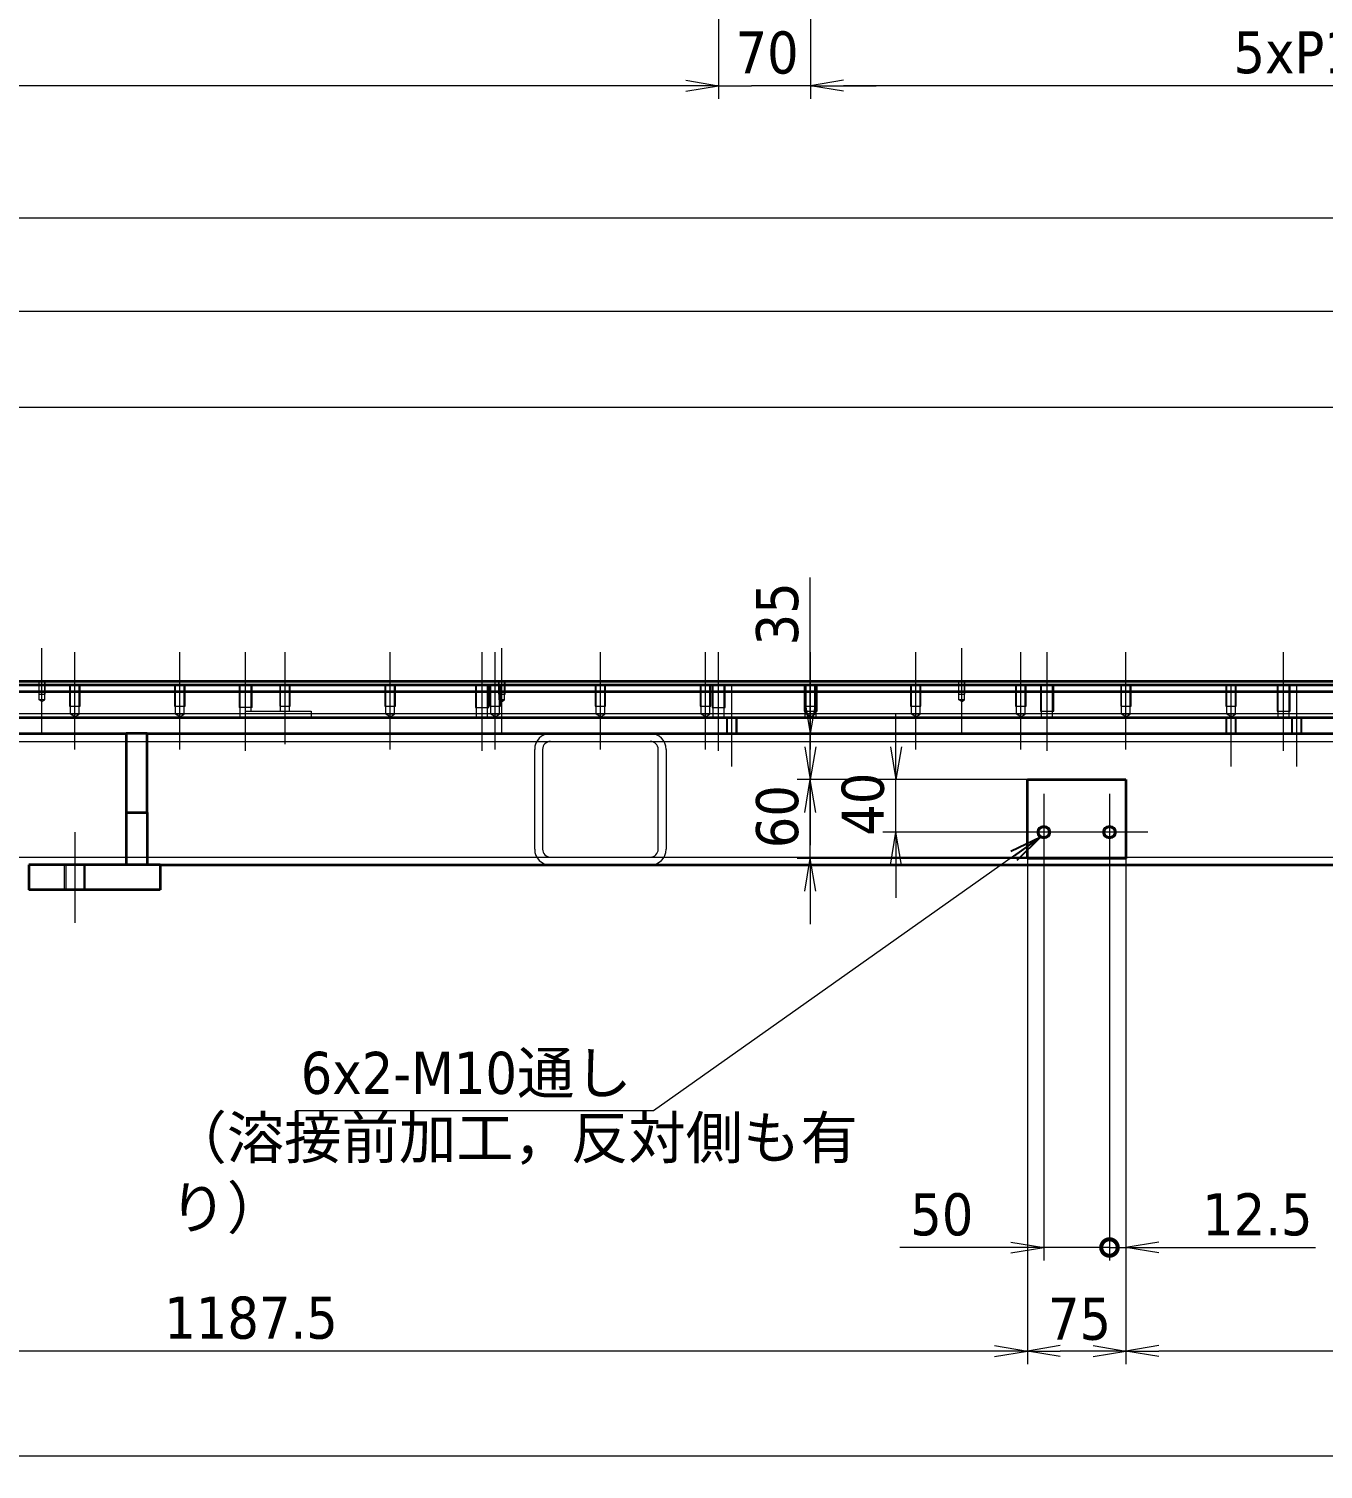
# Model space of a CAD drawing. Header units: millimetres. Extents: x -405 to 8410, y -405 to 5940.
# Drawn here: x 3911 to 4896, y 2579 to 3676 of the extents above; entities that cross this region are included whole.
import ezdxf

# ---------------------------------------------------------------- set-up
doc = ezdxf.new("R2010")
doc.units = ezdxf.units.MM
doc.header["$LTSCALE"] = 10
for name, color, linetype, lineweight in [('Center Mark (ISO)', 7, 'Continuous', 5), ('Centerline (ISO)', 7, 'Continuous', 5), ('Dimension (ISO)', 7, 'Continuous', 25), ('Hidden (ISO)', 7, 'Continuous', 5), ('Symbol (ISO)', 7, 'Continuous', 25), ('Visible (ISO)', 7, 'Continuous', 35), ('Visible Narrow (ISO)', 7, 'Continuous', 5)]:
    doc.layers.add(name, color=color, linetype=linetype, lineweight=lineweight)
doc.styles.add('Note Text (JIS)', font='tahoma.ttf')
doc.dimstyles.new('Default (JIS)', dxfattribs={"dimscale": 10, "dimtxt": 3.2, "dimasz": 2.5, "dimexe": 1, "dimexo": 0, "dimgap": 0.8, "dimtad": 1, "dimrnd": 1e-08, "dimdsep": 46, "dimtxsty": 'Note Text (JIS)', "dimblk": 'OPEN', "dimcen": 0.09, "dimdle": 10, "dimclrd": 7, "dimclre": 7, "dimclrt": 256, "dimadec": 0, "dimazin": 2, "dimtfac": 0.78125, "dimtmove": 0, "dimatfit": 3, "dimldrblk": 'OPEN', "dimfxl": 1, "dimtolj": 1, "dimtzin": 0, "dimlwd": 0, "dimlwe": 0, "dimarcsym": 0})
doc.dimstyles.new('Default (JIS)$7', dxfattribs={"dimscale": 10, "dimtxt": 3.2, "dimasz": 2.5, "dimexe": 1, "dimexo": 0, "dimgap": 0.8, "dimtad": 1, "dimrnd": 1e-08, "dimdsep": 46, "dimtxsty": 'Note Text (JIS)', "dimblk": 'OPEN', "dimcen": 0.09, "dimdle": 10, "dimclrd": 256, "dimclre": 7, "dimclrt": 256, "dimadec": 0, "dimazin": 2, "dimtfac": 0.78125, "dimtmove": 0, "dimatfit": 3, "dimldrblk": 'OPEN', "dimfxl": 1, "dimtolj": 1, "dimtzin": 0, "dimlwd": 0, "dimlwe": 0, "dimarcsym": 0})

# ---------------------------------------------------------------- blocks, each defined once
blk = doc.blocks.new('_Open')
at = {"color": 0, "linetype": 'ByBlock', "lineweight": -2}
for p, q in [((-1, 0.167), (0, 0)), ((-1, -0.167), (0, 0)), ((0, 0), (-1, 0))]:
    blk.add_line(p, q, dxfattribs=at)
blk = doc.blocks.new('*D57')
at = {"layer": 'Defpoints', "color": 0, "linetype": 'Continuous', "transparency": 16777216}
for p in [(4505.7, 4246), (5405.7, 4246), (4505.7, 3632.2)]:
    blk.add_point(p, dxfattribs=at)
at = {"layer": 'Dimension (ISO)', "color": 7, "linetype": 'Continuous', "lineweight": 0, "transparency": 16777216}
for p, q in [((4505.7, 4246), (4505.7, 3622.2)), ((5405.7, 4246), (5405.7, 3622.2)), ((5380.7, 3632.2), (4530.7, 3632.2))]:
    blk.add_line(p, q, dxfattribs=at)
at = {"layer": 'Dimension (ISO)', "color": 7, "linetype": 'Continuous', "lineweight": 0, "transparency": 16777216, "xscale": 25, "yscale": 25, "zscale": 25, "rotation": 180}
blk.add_blockref('_Open', (4505.7, 3632.2), dxfattribs=at)
at = {"layer": 'Dimension (ISO)', "color": 7, "linetype": 'Continuous', "lineweight": 0, "transparency": 16777216, "xscale": 25, "yscale": 25, "zscale": 25}
blk.add_blockref('_Open', (5405.7, 3632.2), dxfattribs=at)
at = {"layer": 'Dimension (ISO)', "linetype": 'Continuous', "lineweight": 5, "transparency": 16777216, "insert": (4827.6, 3673.7), "char_height": 32, "attachment_point": 1, "style": 'Note Text (JIS)'}
blk.add_mtext('\\A1;\\fTahoma|b0|i0;5xP180＝900', dxfattribs=at)
blk = doc.blocks.new('*D58')
at = {"layer": 'Defpoints', "color": 0, "linetype": 'Continuous', "transparency": 16777216}
for p in [(4435.7, 4246), (4505.7, 4246), (4435.7, 3632.2)]:
    blk.add_point(p, dxfattribs=at)
at = {"layer": 'Dimension (ISO)', "color": 7, "linetype": 'Continuous', "lineweight": 0, "transparency": 16777216}
for p, q in [((4435.7, 4246), (4435.7, 3622.2)), ((4505.7, 4246), (4505.7, 3622.2)), ((4410.7, 3632.2), (4385.7, 3632.2)), ((4435.7, 3632.2), (4460.7, 3632.2)), ((4480.7, 3632.2), (4460.7, 3632.2)), ((4505.7, 3632.2), (4480.7, 3632.2)), ((4530.7, 3632.2), (4555.7, 3632.2))]:
    blk.add_line(p, q, dxfattribs=at)
at = {"layer": 'Dimension (ISO)', "color": 7, "linetype": 'Continuous', "lineweight": 0, "transparency": 16777216, "xscale": 25, "yscale": 25, "zscale": 25}
blk.add_blockref('_Open', (4435.7, 3632.2), dxfattribs=at)
at = {"layer": 'Dimension (ISO)', "color": 7, "linetype": 'Continuous', "lineweight": 0, "transparency": 16777216, "xscale": 25, "yscale": 25, "zscale": 25, "rotation": 180}
blk.add_blockref('_Open', (4505.7, 3632.2), dxfattribs=at)
at = {"layer": 'Dimension (ISO)', "linetype": 'Continuous', "lineweight": 5, "transparency": 16777216, "insert": (4448.6, 3673.5), "char_height": 32, "attachment_point": 1, "style": 'Note Text (JIS)'}
blk.add_mtext('\\A1;70', dxfattribs=at)
blk = doc.blocks.new('*D59')
at = {"layer": 'Defpoints', "color": 0, "linetype": 'Continuous', "transparency": 16777216}
for p in [(2455.7, 4246), (4435.7, 4246), (2455.7, 3632.2)]:
    blk.add_point(p, dxfattribs=at)
at = {"layer": 'Dimension (ISO)', "color": 7, "linetype": 'Continuous', "lineweight": 0, "transparency": 16777216}
for p, q in [((2455.7, 4246), (2455.7, 3622.2)), ((4435.7, 4246), (4435.7, 3622.2)), ((4410.7, 3632.2), (2480.7, 3632.2))]:
    blk.add_line(p, q, dxfattribs=at)
at = {"layer": 'Dimension (ISO)', "color": 7, "linetype": 'Continuous', "lineweight": 0, "transparency": 16777216, "xscale": 25, "yscale": 25, "zscale": 25, "rotation": 180}
blk.add_blockref('_Open', (2455.7, 3632.2), dxfattribs=at)
at = {"layer": 'Dimension (ISO)', "color": 7, "linetype": 'Continuous', "lineweight": 0, "transparency": 16777216, "xscale": 25, "yscale": 25, "zscale": 25}
blk.add_blockref('_Open', (4435.7, 3632.2), dxfattribs=at)
at = {"layer": 'Dimension (ISO)', "linetype": 'Continuous', "lineweight": 5, "transparency": 16777216, "insert": (3294.6, 3673.7), "char_height": 32, "attachment_point": 1, "style": 'Note Text (JIS)'}
blk.add_mtext('\\A1;\\fTahoma|b0|i0;11xP180＝1980', dxfattribs=at)
blk = doc.blocks.new('*D62')
at = {"layer": 'Defpoints', "color": 0, "linetype": 'Continuous', "transparency": 16777216}
for p in [(1500.7, 4109.1), (5390.7, 4109.1), (5390.7, 3531.6)]:
    blk.add_point(p, dxfattribs=at)
at = {"layer": 'Dimension (ISO)', "color": 7, "linetype": 'Continuous', "lineweight": 0, "transparency": 16777216}
for p, q in [((1500.7, 4109.1), (1500.7, 3521.6)), ((5390.7, 4109.1), (5390.7, 3521.6)), ((1525.7, 3531.6), (5365.7, 3531.6))]:
    blk.add_line(p, q, dxfattribs=at)
at = {"layer": 'Dimension (ISO)', "color": 7, "linetype": 'Continuous', "lineweight": 0, "transparency": 16777216, "xscale": 25, "yscale": 25, "zscale": 25, "rotation": 180}
blk.add_blockref('_Open', (1500.7, 3531.6), dxfattribs=at)
at = {"layer": 'Dimension (ISO)', "color": 7, "linetype": 'Continuous', "lineweight": 0, "transparency": 16777216, "xscale": 25, "yscale": 25, "zscale": 25}
blk.add_blockref('_Open', (5390.7, 3531.6), dxfattribs=at)
at = {"layer": 'Dimension (ISO)', "linetype": 'Continuous', "lineweight": 5, "transparency": 16777216, "insert": (3399.6, 3573.1), "char_height": 32, "attachment_point": 1, "style": 'Note Text (JIS)'}
blk.add_mtext('\\A1;3890', dxfattribs=at)
blk = doc.blocks.new('*D69')
at = {"layer": 'Defpoints', "color": 0, "linetype": 'Continuous', "transparency": 16777216}
for p in [(1450.7, 4088.1), (5440.7, 4088.1), (5440.7, 3460.6)]:
    blk.add_point(p, dxfattribs=at)
at = {"layer": 'Dimension (ISO)', "color": 7, "linetype": 'Continuous', "lineweight": 0, "transparency": 16777216}
for p, q in [((1450.7, 4088.1), (1450.7, 3450.6)), ((5440.7, 4088.1), (5440.7, 3450.6)), ((1475.7, 3460.6), (5415.7, 3460.6))]:
    blk.add_line(p, q, dxfattribs=at)
at = {"layer": 'Dimension (ISO)', "color": 7, "linetype": 'Continuous', "lineweight": 0, "transparency": 16777216, "xscale": 25, "yscale": 25, "zscale": 25, "rotation": 180}
blk.add_blockref('_Open', (1450.7, 3460.6), dxfattribs=at)
at = {"layer": 'Dimension (ISO)', "color": 7, "linetype": 'Continuous', "lineweight": 0, "transparency": 16777216, "xscale": 25, "yscale": 25, "zscale": 25}
blk.add_blockref('_Open', (5440.7, 3460.6), dxfattribs=at)
at = {"layer": 'Dimension (ISO)', "linetype": 'Continuous', "lineweight": 5, "transparency": 16777216, "insert": (3325, 3510.8), "char_height": 32, "attachment_point": 1, "style": 'Note Text (JIS)'}
blk.add_mtext('\\A1;\\fTahoma|b0|i0;3990（t12板）', dxfattribs=at)
blk = doc.blocks.new('*D72')
at = {"layer": 'Defpoints', "color": 0, "linetype": 'Continuous', "transparency": 16777216}
for p in [(1447.5, 4088.1), (5443.9, 4088.1), (5443.9, 3387.4)]:
    blk.add_point(p, dxfattribs=at)
at = {"layer": 'Dimension (ISO)', "color": 7, "linetype": 'Continuous', "lineweight": 0, "transparency": 16777216}
for p, q in [((1447.5, 4088.1), (1447.5, 3377.4)), ((5443.9, 4088.1), (5443.9, 3377.4)), ((1472.5, 3387.4), (5418.9, 3387.4))]:
    blk.add_line(p, q, dxfattribs=at)
at = {"layer": 'Dimension (ISO)', "color": 7, "linetype": 'Continuous', "lineweight": 0, "transparency": 16777216, "xscale": 25, "yscale": 25, "zscale": 25, "rotation": 180}
blk.add_blockref('_Open', (1447.5, 3387.4), dxfattribs=at)
at = {"layer": 'Dimension (ISO)', "color": 7, "linetype": 'Continuous', "lineweight": 0, "transparency": 16777216, "xscale": 25, "yscale": 25, "zscale": 25}
blk.add_blockref('_Open', (5443.9, 3387.4), dxfattribs=at)
at = {"layer": 'Dimension (ISO)', "linetype": 'Continuous', "lineweight": 5, "transparency": 16777216, "insert": (3364.2, 3435.4), "char_height": 32, "attachment_point": 1, "style": 'Note Text (JIS)'}
blk.add_mtext('\\A1;\\fTahoma|b0|i0;（3996.4）', dxfattribs=at)
blk = doc.blocks.new('*D89')
at = {"layer": 'Defpoints', "color": 0, "linetype": 'Continuous', "transparency": 16777216}
for p in [(4505.5, 3103.9), (4670.7, 3103.9), (4670.7, 3043.9)]:
    blk.add_point(p, dxfattribs=at)
at = {"layer": 'Dimension (ISO)', "color": 7, "linetype": 'Continuous', "lineweight": 0, "transparency": 16777216}
for p, q in [((4505.5, 3128.9), (4505.5, 3153.9)), ((4670.7, 3103.9), (4495.5, 3103.9)), ((4505.5, 3043.9), (4505.5, 3103.9)), ((4670.7, 3043.9), (4495.5, 3043.9)), ((4505.5, 3018.9), (4505.5, 2993.9))]:
    blk.add_line(p, q, dxfattribs=at)
at = {"layer": 'Dimension (ISO)', "color": 7, "linetype": 'Continuous', "lineweight": 0, "transparency": 16777216, "xscale": 25, "yscale": 25, "zscale": 25}
for p, rotation in [((4505.5, 3103.9), 270), ((4505.5, 3043.9), 90)]:
    blk.add_blockref('_Open', p, dxfattribs=dict(at, rotation=rotation))
at = {"layer": 'Dimension (ISO)', "linetype": 'Continuous', "lineweight": 5, "transparency": 16777216, "insert": (4464.2, 3051.7), "char_height": 32, "attachment_point": 1, "rotation": 90, "style": 'Note Text (JIS)'}
blk.add_mtext('\\A1;60', dxfattribs=at)
blk = doc.blocks.new('*D90')
at = {"layer": 'Defpoints', "color": 0, "linetype": 'Continuous', "transparency": 16777216}
for p in [(4505.5, 3138.9), (4546.2, 3138.9), (4670.7, 3103.9)]:
    blk.add_point(p, dxfattribs=at)
at = {"layer": 'Dimension (ISO)', "color": 7, "linetype": 'Continuous', "lineweight": 0, "transparency": 16777216}
for p, q in [((4505.5, 3163.9), (4505.5, 3257.8)), ((4505.5, 3103.9), (4505.5, 3138.9)), ((4670.7, 3103.9), (4495.5, 3103.9)), ((4505.5, 3078.9), (4505.5, 3053.9))]:
    blk.add_line(p, q, dxfattribs=at)
at = {"layer": 'Dimension (ISO)', "color": 7, "linetype": 'Continuous', "lineweight": 0, "transparency": 16777216, "xscale": 25, "yscale": 25, "zscale": 25}
for p, rotation in [((4505.5, 3138.9), 270), ((4505.5, 3103.9), 90)]:
    blk.add_blockref('_Open', p, dxfattribs=dict(at, rotation=rotation))
at = {"layer": 'Dimension (ISO)', "linetype": 'Continuous', "lineweight": 5, "transparency": 16777216, "insert": (4464.2, 3206.1), "char_height": 32, "attachment_point": 1, "rotation": 90, "style": 'Note Text (JIS)'}
blk.add_mtext('\\A1;35', dxfattribs=at)
blk = doc.blocks.new('*D91')
at = {"layer": 'Defpoints', "color": 0, "linetype": 'Continuous', "transparency": 16777216}
for p in [(4570.7, 3103.9), (4670.7, 3103.9), (4654, 3063.9)]:
    blk.add_point(p, dxfattribs=at)
at = {"layer": 'Dimension (ISO)', "color": 7, "linetype": 'Continuous', "lineweight": 0, "transparency": 16777216}
for p, q in [((4570.7, 3128.9), (4570.7, 3153.9)), ((4670.7, 3103.9), (4560.7, 3103.9)), ((4570.7, 3063.9), (4570.7, 3103.9)), ((4654, 3063.9), (4560.7, 3063.9)), ((4570.7, 3038.9), (4570.7, 3013.9))]:
    blk.add_line(p, q, dxfattribs=at)
at = {"layer": 'Dimension (ISO)', "color": 7, "linetype": 'Continuous', "lineweight": 0, "transparency": 16777216, "xscale": 25, "yscale": 25, "zscale": 25}
for p, rotation in [((4570.7, 3103.9), 270), ((4570.7, 3063.9), 90)]:
    blk.add_blockref('_Open', p, dxfattribs=dict(at, rotation=rotation))
at = {"layer": 'Dimension (ISO)', "linetype": 'Continuous', "lineweight": 5, "transparency": 16777216, "insert": (4529.4, 3061.2), "char_height": 32, "attachment_point": 1, "rotation": 90, "style": 'Note Text (JIS)'}
blk.add_mtext('\\A1;40', dxfattribs=at)
blk = doc.blocks.new('_DotSmall')
at = {"color": 0, "linetype": 'ByBlock', "const_width": 0.5}
blk.add_lwpolyline([(-0.0625, 0, 1), (0.0625, 0, 1)], format="xyb", close=True, dxfattribs=at)
blk = doc.blocks.new('*D93')
at = {"layer": 'Defpoints', "color": 0, "linetype": 'Continuous', "transparency": 16777216}
for p in [(4683.2, 3034.7), (4733.2, 3034.7), (4733.2, 2747.7)]:
    blk.add_point(p, dxfattribs=at)
at = {"layer": 'Dimension (ISO)', "color": 7, "linetype": 'Continuous', "lineweight": 0, "transparency": 16777216}
for p, q in [((4683.2, 3034.7), (4683.2, 2737.7)), ((4733.2, 3034.7), (4733.2, 2737.7)), ((4658.2, 2747.7), (4573.6, 2747.7)), ((4733.2, 2747.7), (4683.2, 2747.7)), ((4733.2, 2747.7), (4783.2, 2747.7))]:
    blk.add_line(p, q, dxfattribs=at)
at = {"layer": 'Dimension (ISO)', "color": 7, "linetype": 'Continuous', "lineweight": 0, "transparency": 16777216, "xscale": 25, "yscale": 25, "zscale": 25, "rotation": 180}
blk.add_blockref('_DotSmall', (4733.2, 2747.7), dxfattribs=at)
at = {"layer": 'Dimension (ISO)', "color": 7, "linetype": 'Continuous', "lineweight": 0, "transparency": 16777216, "xscale": 25, "yscale": 25, "zscale": 25}
blk.add_blockref('_Open', (4683.2, 2747.7), dxfattribs=at)
at = {"layer": 'Dimension (ISO)', "linetype": 'Continuous', "lineweight": 5, "transparency": 16777216, "insert": (4581.6, 2789), "char_height": 32, "attachment_point": 1, "style": 'Note Text (JIS)'}
blk.add_mtext('\\A1;50', dxfattribs=at)
blk = doc.blocks.new('*D94')
at = {"layer": 'Defpoints', "color": 0, "linetype": 'Continuous', "transparency": 16777216}
for p in [(4745.7, 3043.9), (4733.2, 3034.7), (4745.7, 2747.7)]:
    blk.add_point(p, dxfattribs=at)
at = {"layer": 'Dimension (ISO)', "color": 7, "linetype": 'Continuous', "lineweight": 0, "transparency": 16777216}
for p, q in [((4745.7, 3043.9), (4745.7, 2737.7)), ((4733.2, 3034.7), (4733.2, 2737.7)), ((4733.2, 2747.7), (4708.2, 2747.7)), ((4733.2, 2747.7), (4745.7, 2747.7)), ((4770.7, 2747.7), (4890, 2747.7))]:
    blk.add_line(p, q, dxfattribs=at)
at = {"layer": 'Dimension (ISO)', "color": 7, "linetype": 'Continuous', "lineweight": 0, "transparency": 16777216, "xscale": 25, "yscale": 25, "zscale": 25}
blk.add_blockref('_DotSmall', (4733.2, 2747.7), dxfattribs=at)
at = {"layer": 'Dimension (ISO)', "color": 7, "linetype": 'Continuous', "lineweight": 0, "transparency": 16777216, "xscale": 25, "yscale": 25, "zscale": 25, "rotation": 180}
blk.add_blockref('_Open', (4745.7, 2747.7), dxfattribs=at)
at = {"layer": 'Dimension (ISO)', "linetype": 'Continuous', "lineweight": 5, "transparency": 16777216, "insert": (4803.7, 2789), "char_height": 32, "attachment_point": 1, "style": 'Note Text (JIS)'}
blk.add_mtext('\\A1;12.5', dxfattribs=at)
blk = doc.blocks.new('*D95')
at = {"layer": 'Defpoints', "color": 0, "linetype": 'Continuous', "transparency": 16777216}
for p in [(4670.7, 3043.9), (4745.7, 3043.9), (4670.7, 2668.8)]:
    blk.add_point(p, dxfattribs=at)
at = {"layer": 'Dimension (ISO)', "color": 7, "linetype": 'Continuous', "lineweight": 0, "transparency": 16777216}
for p, q in [((4670.7, 3043.9), (4670.7, 2658.8)), ((4745.7, 3043.9), (4745.7, 2658.8)), ((4720.7, 2668.8), (4695.7, 2668.8))]:
    blk.add_line(p, q, dxfattribs=at)
at = {"layer": 'Dimension (ISO)', "color": 7, "linetype": 'Continuous', "lineweight": 0, "transparency": 16777216, "xscale": 25, "yscale": 25, "zscale": 25, "rotation": 180}
blk.add_blockref('_Open', (4670.7, 2668.8), dxfattribs=at)
at = {"layer": 'Dimension (ISO)', "color": 7, "linetype": 'Continuous', "lineweight": 0, "transparency": 16777216, "xscale": 25, "yscale": 25, "zscale": 25}
blk.add_blockref('_Open', (4745.7, 2668.8), dxfattribs=at)
at = {"layer": 'Dimension (ISO)', "linetype": 'Continuous', "lineweight": 5, "transparency": 16777216, "insert": (4686.4, 2709.5), "char_height": 32, "attachment_point": 1, "style": 'Note Text (JIS)'}
blk.add_mtext('\\A1;75', dxfattribs=at)
blk = doc.blocks.new('*D96')
at = {"layer": 'Defpoints', "color": 0, "linetype": 'Continuous', "transparency": 16777216}
for p in [(5245.7, 3050.9), (4745.7, 3043.9), (4745.7, 2668.8)]:
    blk.add_point(p, dxfattribs=at)
at = {"layer": 'Dimension (ISO)', "color": 7, "linetype": 'Continuous', "lineweight": 0, "transparency": 16777216}
for p, q in [((5245.7, 3050.9), (5245.7, 2658.8)), ((4745.7, 3043.9), (4745.7, 2658.8)), ((5220.7, 2668.8), (4770.7, 2668.8))]:
    blk.add_line(p, q, dxfattribs=at)
at = {"layer": 'Dimension (ISO)', "color": 7, "linetype": 'Continuous', "lineweight": 0, "transparency": 16777216, "xscale": 25, "yscale": 25, "zscale": 25, "rotation": 180}
blk.add_blockref('_Open', (4745.7, 2668.8), dxfattribs=at)
at = {"layer": 'Dimension (ISO)', "color": 7, "linetype": 'Continuous', "lineweight": 0, "transparency": 16777216, "xscale": 25, "yscale": 25, "zscale": 25}
blk.add_blockref('_Open', (5245.7, 2668.8), dxfattribs=at)
at = {"layer": 'Dimension (ISO)', "linetype": 'Continuous', "lineweight": 5, "transparency": 16777216, "insert": (4961.9, 2710.1), "char_height": 32, "attachment_point": 1, "style": 'Note Text (JIS)'}
blk.add_mtext('\\A1;500', dxfattribs=at)
blk = doc.blocks.new('*D101')
at = {"layer": 'Defpoints', "color": 0, "linetype": 'Continuous', "transparency": 16777216}
for p in [(1645.7, 3050.9), (5245.7, 3050.9), (1645.7, 2588.9)]:
    blk.add_point(p, dxfattribs=at)
at = {"layer": 'Dimension (ISO)', "color": 7, "linetype": 'Continuous', "lineweight": 0, "transparency": 16777216}
for p, q in [((1645.7, 3050.9), (1645.7, 2578.9)), ((5245.7, 3050.9), (5245.7, 2578.9)), ((5220.7, 2588.9), (1670.7, 2588.9))]:
    blk.add_line(p, q, dxfattribs=at)
at = {"layer": 'Dimension (ISO)', "color": 7, "linetype": 'Continuous', "lineweight": 0, "transparency": 16777216, "xscale": 25, "yscale": 25, "zscale": 25, "rotation": 180}
blk.add_blockref('_Open', (1645.7, 2588.9), dxfattribs=at)
at = {"layer": 'Dimension (ISO)', "color": 7, "linetype": 'Continuous', "lineweight": 0, "transparency": 16777216, "xscale": 25, "yscale": 25, "zscale": 25}
blk.add_blockref('_Open', (5245.7, 2588.9), dxfattribs=at)
at = {"layer": 'Dimension (ISO)', "linetype": 'Continuous', "lineweight": 5, "transparency": 16777216, "insert": (3293.4, 2640.9), "char_height": 32, "attachment_point": 1, "style": 'Note Text (JIS)'}
blk.add_mtext('\\A1;\\fTahoma|b0|i0;3600（角パイプ）', dxfattribs=at)
blk = doc.blocks.new('*D102')
at = {"layer": 'Defpoints', "color": 0, "linetype": 'Continuous', "transparency": 16777216}
for p in [(3483.2, 3043.9), (4670.7, 3043.9), (3483.2, 2668.8)]:
    blk.add_point(p, dxfattribs=at)
at = {"layer": 'Dimension (ISO)', "color": 7, "linetype": 'Continuous', "lineweight": 0, "transparency": 16777216}
for p, q in [((3483.2, 3043.9), (3483.2, 2658.8)), ((4670.7, 3043.9), (4670.7, 2658.8)), ((4645.7, 2668.8), (3508.2, 2668.8))]:
    blk.add_line(p, q, dxfattribs=at)
at = {"layer": 'Dimension (ISO)', "color": 7, "linetype": 'Continuous', "lineweight": 0, "transparency": 16777216, "xscale": 25, "yscale": 25, "zscale": 25, "rotation": 180}
blk.add_blockref('_Open', (3483.2, 2668.8), dxfattribs=at)
at = {"layer": 'Dimension (ISO)', "color": 7, "linetype": 'Continuous', "lineweight": 0, "transparency": 16777216, "xscale": 25, "yscale": 25, "zscale": 25}
blk.add_blockref('_Open', (4670.7, 2668.8), dxfattribs=at)
at = {"layer": 'Dimension (ISO)', "linetype": 'Continuous', "lineweight": 5, "transparency": 16777216, "insert": (4013.8, 2710.3), "char_height": 32, "attachment_point": 1, "style": 'Note Text (JIS)'}
blk.add_mtext('\\A1;1187.5', dxfattribs=at)

msp = doc.modelspace()

# ---------------------------------------------------------------- linework, layer by layer
at = {"layer": 'Center Mark (ISO)', "linetype": 'Continuous'}
for p, q in [((4683.221, 3093.117), (4683.221, 3034.741)), ((4733.221, 3093.117), (4733.221, 3034.741)), ((4712.409, 3063.929), (4654.033, 3063.929)), ((4762.409, 3063.929), (4704.033, 3063.929))]:
    msp.add_line(p, q, dxfattribs=at)
at = {"layer": 'Centerline (ISO)', "linetype": 'Continuous'}
for p, q in [((3920.721, 3138.488), (3920.721, 3203.929)), ((4270.721, 3138.488), (4270.721, 3203.929)), ((4620.721, 3138.488), (4620.721, 3203.929)), ((3945.721, 3126.733), (3945.721, 3200.929)), ((4025.721, 3126.733), (4025.721, 3200.929)), ((4075.721, 3125.929), (4075.721, 3200.929)), ((4105.721, 3130.929), (4105.721, 3200.929)), ((4185.721, 3126.733), (4185.721, 3200.929)), ((4255.721, 3125.929), (4255.721, 3200.929)), ((4265.721, 3126.733), (4265.721, 3200.929)), ((4345.721, 3126.733), (4345.721, 3200.929)), ((4425.721, 3126.733), (4425.721, 3200.929)), ((4435.721, 3125.929), (4435.721, 3200.929)), ((4505.721, 3126.733), (4505.721, 3200.929)), ((4585.721, 3126.733), (4585.721, 3200.929)), ((4665.721, 3126.733), (4665.721, 3200.929)), ((4685.721, 3125.929), (4685.721, 3200.929)), ((4745.721, 3126.733), (4745.721, 3200.929)), ((4865.721, 3125.929), (4865.721, 3200.929)), ((4445.721, 3113.929), (4445.721, 3175.929)), ((4825.721, 3113.929), (4825.721, 3175.929)), ((4875.721, 3113.929), (4875.721, 3175.929)), ((3945.721, 3063.929), (3945.721, 2994.929))]:
    msp.add_line(p, q, dxfattribs=at)
at = {"layer": 'Hidden (ISO)'}
for p, q in [((3918.221, 3178.929), (3918.221, 3168.929)), ((3918.654, 3164.729), (3918.654, 3178.929)), ((3922.788, 3164.729), (3922.788, 3178.929)), ((3923.221, 3168.929), (3923.221, 3178.929)), ((3941.721, 3175.929), (3941.721, 3159.929)), ((3942.397, 3153.729), (3942.397, 3175.929)), ((3949.044, 3153.729), (3949.044, 3175.929)), ((3949.721, 3159.929), (3949.721, 3175.929)), ((4021.721, 3175.929), (4021.721, 3159.929)), ((4022.397, 3153.729), (4022.397, 3175.929)), ((4029.044, 3153.729), (4029.044, 3175.929)), ((4029.721, 3159.929), (4029.721, 3175.929)), ((4070.721, 3175.929), (4070.721, 3158.929)), ((4071.533, 3150.929), (4071.533, 3175.929)), ((4079.909, 3155.929), (4079.909, 3175.929)), ((4080.721, 3158.929), (4080.721, 3175.929)), ((4101.721, 3175.929), (4101.721, 3159.929)), ((4102.397, 3155.929), (4102.397, 3175.929)), ((4109.044, 3155.929), (4109.044, 3175.929)), ((4109.721, 3159.929), (4109.721, 3175.929)), ((4181.721, 3175.929), (4181.721, 3159.929)), ((4182.397, 3153.729), (4182.397, 3175.929)), ((4189.044, 3153.729), (4189.044, 3175.929)), ((4189.721, 3159.929), (4189.721, 3175.929)), ((4250.721, 3175.929), (4250.721, 3158.929)), ((4251.533, 3150.929), (4251.533, 3175.929)), ((4259.909, 3150.929), (4259.909, 3175.929)), ((4260.721, 3158.929), (4260.721, 3175.929)), ((4261.721, 3175.929), (4261.721, 3159.929)), ((4262.397, 3153.729), (4262.397, 3175.929)), ((4268.221, 3178.929), (4268.221, 3168.929)), ((4268.654, 3164.729), (4268.654, 3178.929)), ((4269.044, 3153.729), (4269.044, 3175.929)), ((4269.721, 3159.929), (4269.721, 3175.929)), ((4272.788, 3164.729), (4272.788, 3178.929)), ((4273.221, 3168.929), (4273.221, 3178.929)), ((4341.721, 3175.929), (4341.721, 3159.929)), ((4342.397, 3153.729), (4342.397, 3175.929)), ((4349.044, 3153.729), (4349.044, 3175.929)), ((4349.721, 3159.929), (4349.721, 3175.929)), ((4421.721, 3175.929), (4421.721, 3159.929)), ((4422.397, 3153.729), (4422.397, 3175.929)), ((4429.044, 3153.729), (4429.044, 3175.929)), ((4429.721, 3159.929), (4429.721, 3175.929)), ((4430.721, 3175.929), (4430.721, 3158.929)), ((4431.533, 3150.929), (4431.533, 3175.929)), ((4439.909, 3150.929), (4439.909, 3175.929)), ((4440.721, 3158.929), (4440.721, 3175.929)), ((4500.721, 3175.929), (4500.721, 3155.929)), ((4501.533, 3150.929), (4501.533, 3175.929)), ((4501.721, 3175.929), (4501.721, 3159.929)), ((4502.397, 3153.729), (4502.397, 3175.929)), ((4509.044, 3153.729), (4509.044, 3175.929)), ((4509.721, 3159.929), (4509.721, 3175.929)), ((4509.909, 3150.929), (4509.909, 3175.929)), ((4510.721, 3155.929), (4510.721, 3175.929)), ((4581.721, 3175.929), (4581.721, 3159.929)), ((4582.397, 3153.729), (4582.397, 3175.929)), ((4589.044, 3153.729), (4589.044, 3175.929)), ((4589.721, 3159.929), (4589.721, 3175.929)), ((4618.221, 3178.929), (4618.221, 3168.929)), ((4618.654, 3164.729), (4618.654, 3178.929)), ((4622.788, 3164.729), (4622.788, 3178.929)), ((4623.221, 3168.929), (4623.221, 3178.929)), ((4661.721, 3175.929), (4661.721, 3159.929)), ((4662.397, 3153.729), (4662.397, 3175.929)), ((4669.044, 3153.729), (4669.044, 3175.929)), ((4669.721, 3159.929), (4669.721, 3175.929)), ((4680.721, 3175.929), (4680.721, 3155.929)), ((4681.533, 3150.929), (4681.533, 3175.929)), ((4689.909, 3150.929), (4689.909, 3175.929)), ((4690.721, 3155.929), (4690.721, 3175.929)), ((4741.721, 3175.929), (4741.721, 3159.929)), ((4742.397, 3153.729), (4742.397, 3175.929)), ((4749.044, 3153.729), (4749.044, 3175.929)), ((4749.721, 3159.929), (4749.721, 3175.929)), ((4821.721, 3175.929), (4821.721, 3159.929)), ((4822.397, 3153.729), (4822.397, 3175.929)), ((4829.044, 3153.729), (4829.044, 3175.929)), ((4829.721, 3159.929), (4829.721, 3175.929)), ((4860.721, 3175.929), (4860.721, 3155.929)), ((4861.533, 3150.929), (4861.533, 3175.929)), ((4869.909, 3150.929), (4869.909, 3175.929)), ((4870.721, 3155.929), (4870.721, 3175.929)), ((3918.221, 3168.929), (3923.221, 3168.929)), ((3922.788, 3164.729), (3918.654, 3164.729)), ((3920.721, 3163.488), (3918.654, 3164.729)), ((3920.721, 3163.488), (3922.788, 3164.729)), ((3941.721, 3159.929), (3949.721, 3159.929)), ((4021.721, 3159.929), (4029.721, 3159.929)), ((4080.721, 3158.929), (4070.721, 3158.929)), ((4101.721, 3159.929), (4109.721, 3159.929)), ((4181.721, 3159.929), (4189.721, 3159.929)), ((4250.721, 3158.929), (4260.721, 3158.929)), ((4261.721, 3159.929), (4269.721, 3159.929)), ((4268.221, 3168.929), (4273.221, 3168.929)), ((4272.788, 3164.729), (4268.654, 3164.729)), ((4270.721, 3163.488), (4268.654, 3164.729)), ((4270.721, 3163.488), (4272.788, 3164.729)), ((4341.721, 3159.929), (4349.721, 3159.929)), ((4421.721, 3159.929), (4429.721, 3159.929)), ((4430.721, 3158.929), (4440.721, 3158.929)), ((4501.721, 3159.929), (4509.721, 3159.929)), ((4581.721, 3159.929), (4589.721, 3159.929)), ((4618.221, 3168.929), (4623.221, 3168.929)), ((4622.788, 3164.729), (4618.654, 3164.729)), ((4620.721, 3163.488), (4618.654, 3164.729)), ((4620.721, 3163.488), (4622.788, 3164.729)), ((4661.721, 3159.929), (4669.721, 3159.929)), ((4741.721, 3159.929), (4749.721, 3159.929)), ((4821.721, 3159.929), (4829.721, 3159.929)), ((1450.721, 3154.129), (5440.721, 3154.129)), ((3949.044, 3153.729), (3942.397, 3153.729)), ((3945.721, 3151.733), (3942.397, 3153.729)), ((3945.721, 3151.733), (3949.044, 3153.729)), ((4029.044, 3153.729), (4022.397, 3153.729)), ((4025.721, 3151.733), (4022.397, 3153.729)), ((4025.721, 3151.733), (4029.044, 3153.729)), ((4075.721, 3150.929), (4075.721, 3155.929)), ((4075.721, 3155.929), (4125.721, 3155.929)), ((4125.721, 3155.929), (4125.721, 3150.929)), ((4189.044, 3153.729), (4182.397, 3153.729)), ((4185.721, 3151.733), (4182.397, 3153.729)), ((4185.721, 3151.733), (4189.044, 3153.729)), ((4269.044, 3153.729), (4262.397, 3153.729)), ((4265.721, 3151.733), (4262.397, 3153.729)), ((4265.721, 3151.733), (4269.044, 3153.729)), ((4349.044, 3153.729), (4342.397, 3153.729)), ((4345.721, 3151.733), (4342.397, 3153.729)), ((4345.721, 3151.733), (4349.044, 3153.729)), ((4429.044, 3153.729), (4422.397, 3153.729)), ((4425.721, 3151.733), (4422.397, 3153.729)), ((4425.721, 3151.733), (4429.044, 3153.729)), ((4441.721, 3150.929), (4441.721, 3138.929)), ((4442.397, 3138.929), (4442.397, 3150.929)), ((4449.044, 3138.929), (4449.044, 3150.929)), ((4449.721, 3138.929), (4449.721, 3150.929)), ((4500.721, 3155.929), (4510.721, 3155.929)), ((4509.044, 3153.729), (4502.397, 3153.729)), ((4505.721, 3151.733), (4502.397, 3153.729)), ((4505.721, 3151.733), (4509.044, 3153.729)), ((4589.044, 3153.729), (4582.397, 3153.729)), ((4585.721, 3151.733), (4582.397, 3153.729)), ((4585.721, 3151.733), (4589.044, 3153.729)), ((4669.044, 3153.729), (4662.397, 3153.729)), ((4665.721, 3151.733), (4662.397, 3153.729)), ((4665.721, 3151.733), (4669.044, 3153.729)), ((4680.721, 3155.929), (4690.721, 3155.929)), ((4749.044, 3153.729), (4742.397, 3153.729)), ((4745.721, 3151.733), (4742.397, 3153.729)), ((4745.721, 3151.733), (4749.044, 3153.729)), ((4821.721, 3150.929), (4821.721, 3138.929)), ((4829.044, 3153.729), (4822.397, 3153.729)), ((4825.721, 3151.733), (4822.397, 3153.729)), ((4822.397, 3138.929), (4822.397, 3150.929)), ((4825.721, 3151.733), (4829.044, 3153.729)), ((4829.044, 3138.929), (4829.044, 3150.929)), ((4829.721, 3138.929), (4829.721, 3150.929)), ((4860.721, 3155.929), (4870.721, 3155.929)), ((4871.721, 3150.929), (4871.721, 3138.929)), ((4872.397, 3138.929), (4872.397, 3150.929)), ((4879.044, 3138.929), (4879.044, 3150.929)), ((4879.721, 3138.929), (4879.721, 3150.929)), ((1657.721, 3132.929), (5233.721, 3132.929)), ((4295.721, 3050.929), (4295.721, 3126.929)), ((4301.721, 3126.929), (4301.721, 3050.929)), ((4389.721, 3050.929), (4389.721, 3126.929)), ((4395.721, 3126.929), (4395.721, 3050.929)), ((1657.721, 3044.929), (5233.721, 3044.929)), ((3937.721, 3038.929), (3937.721, 3019.929)), ((3938.803, 3038.929), (3938.803, 3019.929)), ((3952.638, 3038.929), (3952.638, 3019.929)), ((3953.721, 3019.929), (3953.721, 3038.929))]:
    msp.add_line(p, q, dxfattribs=at)
for centre, radius, start, end in [((4307.721, 3126.929), 12, 90, 180), ((4383.721, 3126.929), 12, 0, 90), ((4307.721, 3126.929), 6, 90, 180), ((4383.721, 3126.929), 6, 0, 90), ((4307.721, 3050.929), 12, 180, 270), ((4307.721, 3050.929), 6, 180, 270), ((4383.721, 3050.929), 6, 270, 0), ((4383.721, 3050.929), 12, 270, 0)]:
    msp.add_arc(centre, radius, start, end, dxfattribs=at)
at = {"layer": 'Visible (ISO)'}
for p, q in [((1465.721, 3178.929), (5425.721, 3178.929)), ((5425.721, 3175.929), (1465.721, 3175.929)), ((1507.045, 3170.929), (5384.396, 3170.929)), ((5440.721, 3150.929), (1450.721, 3150.929)), ((2906.721, 3138.929), (3984.721, 3138.929)), ((4000.721, 3138.929), (3984.721, 3138.929)), ((3984.721, 3138.929), (3984.721, 3078.929)), ((4000.721, 3138.929), (5052.721, 3138.929)), ((4000.721, 3078.929), (4000.721, 3138.929)), ((4670.721, 3103.929), (4745.721, 3103.929)), ((4670.721, 3043.929), (4670.721, 3103.929)), ((4745.721, 3103.929), (4745.721, 3043.929)), ((3984.721, 3078.929), (4000.721, 3078.929)), ((3984.721, 3078.929), (3984.721, 3038.929)), ((4000.721, 3078.929), (4000.721, 3038.929)), ((4010.721, 3038.929), (3910.721, 3038.929)), ((3910.721, 3038.929), (3910.721, 3019.929)), ((4010.721, 3038.929), (4010.721, 3019.929)), ((4010.721, 3038.929), (4960.721, 3038.929)), ((4745.721, 3043.929), (4670.721, 3043.929)), ((4010.721, 3019.929), (3910.721, 3019.929))]:
    msp.add_line(p, q, dxfattribs=at)
for centre in [(4683.221, 3063.929), (4733.221, 3063.929)]:
    msp.add_circle(centre, 4.188, dxfattribs=at)
at = {"layer": 'Visible Narrow (ISO)'}
for centre in [(4683.221, 3063.929), (4733.221, 3063.929)]:
    msp.add_circle(centre, 5, dxfattribs=at)

# ---------------------------------------------------------------- texts
at = {"layer": 'Symbol (ISO)', "char_height": 32, "attachment_point": 1, "style": 'Note Text (JIS)'}
for s, insert, width in [('\\fTahoma|b0|i0;6x2-M10通し', (4117.697, 2896.668), 243.52674), ('\\fTahoma|b0|i0;（溶接前加工，反対側も有り）', (4017.806, 2847.324), 530.51538)]:
    msp.add_mtext(s, dxfattribs=dict(at, insert=insert, width=width))

# ---------------------------------------------------------------- dimensions: what is measured, and where the dimension line sits
at = {"layer": 'Dimension (ISO)', "color": 7, "linetype": 'Continuous', "lineweight": 5}
for base, p1, p2, text, picture, middle in [((2455.721, 3632.235), (4435.721, 4245.96), (2455.721, 4245.96), '\\fTahoma|b0|i0;11xP180＝<>', '*D59', (3445.721, 3632.235)), ((4505.721, 3632.235), (5405.721, 4245.96), (4505.721, 4245.96), '\\fTahoma|b0|i0;5xP180＝<>', '*D57', (4955.721, 3632.235))]:
    dim = msp.add_linear_dim(base=base, p1=p1, p2=p2, angle=180, text=text, dimstyle='Default (JIS)', override={"dimgap": 0.8, "dimdec": 2, "dimtol": 0, "dimlim": 0, "dimtp": 0, "dimtm": 0, "dimtdec": 2, "dimtofl": 0, "dimatfit": 1}, dxfattribs=at)
    dim.commit()
    dim.dimension.update_dxf_attribs({"geometry": picture, "text_midpoint": middle, "dimtype": 160})
for base, p1, p2, angle, override, picture, middle in [((4435.721, 3632.235), (4505.721, 4245.96), (4435.721, 4245.96), 180, {"dimgap": 0.8, "dimdec": 2, "dimtol": 0, "dimlim": 0, "dimtp": 0, "dimtm": 0, "dimtdec": 2, "dimtofl": 0}, '*D58', (4470.721, 3632.235)), ((5390.721, 3531.592), (1500.721, 4109.148), (5390.721, 4109.148), 180, {"dimgap": 0.8, "dimdec": 2, "dimtol": 0, "dimlim": 0, "dimtp": 0, "dimtm": 0, "dimtdec": 2, "dimtofl": 0, "dimatfit": 1}, '*D62', (3445.721, 3531.592)), ((4505.546, 3138.929), (4670.721, 3103.929), (4546.165, 3138.929), 270, {"dimgap": 0.8, "dimdec": 2, "dimse2": 1, "dimtol": 0, "dimlim": 0, "dimtp": 0, "dimtm": 0, "dimtdec": 2, "dimtofl": 1, "dimatfit": 1}, '*D90', (4505.546, 3227.977)), ((4505.546, 3103.929), (4670.721, 3043.929), (4670.721, 3103.929), 90, {"dimgap": 0.8, "dimdec": 2, "dimtol": 0, "dimlim": 0, "dimtp": 0, "dimtm": 0, "dimtdec": 2, "dimtofl": 1, "dimatfit": 1}, '*D89', (4505.546, 3073.929)), ((4570.721, 3103.929), (4654.033, 3063.929), (4670.721, 3103.929), 90, {"dimgap": 0.8, "dimdec": 2, "dimtol": 0, "dimlim": 0, "dimtp": 0, "dimtm": 0, "dimtdec": 2, "dimtofl": 1, "dimatfit": 1}, '*D91', (4570.721, 3083.929)), ((4670.721, 2668.813), (4745.721, 3043.929), (4670.721, 3043.929), 180, {"dimgap": 0.8, "dimdec": 2, "dimtol": 0, "dimlim": 0, "dimtp": 0, "dimtm": 0, "dimtdec": 2, "dimtofl": 0, "dimatfit": 1}, '*D95', (4708.221, 2668.813)), ((4745.721, 2747.698), (4733.221, 3034.741), (4745.721, 3043.929), 180, {"dimgap": 0.8, "dimdec": 2, "dimblk1": 'DotSmall', "dimblk2": 'Open', "dimsah": 1, "dimdle": 0, "dimtol": 0, "dimlim": 0, "dimtp": 0, "dimtm": 0, "dimtdec": 2, "dimtofl": 1, "dimatfit": 1}, '*D94', (4842.845, 2747.698)), ((4733.221, 2747.698), (4683.221, 3034.741), (4733.221, 3034.741), 180, {"dimgap": 0.8, "dimdec": 2, "dimblk1": 'Open', "dimblk2": 'DotSmall', "dimsah": 1, "dimdle": 0, "dimtol": 0, "dimlim": 0, "dimtp": 0, "dimtm": 0, "dimtdec": 2, "dimtofl": 1, "dimatfit": 1}, '*D93', (4603.418, 2747.698))]:
    dim = msp.add_linear_dim(base=base, p1=p1, p2=p2, angle=angle, dimstyle='Default (JIS)', override=override, dxfattribs=at)
    dim.commit()
    dim.dimension.update_dxf_attribs({"geometry": picture, "text_midpoint": middle, "dimtype": 160})
for base, p1, p2, text, picture, middle in [((5443.921, 3387.427), (1447.521, 4088.148), (5443.921, 4088.148), '\\fTahoma|b0|i0;（<>）', '*D72', (3445.721, 3387.427)), ((5440.721, 3460.604), (1450.721, 4088.148), (5440.721, 4088.148), '\\fTahoma|b0|i0;<>（t12板）', '*D69', (3445.721, 3460.604)), ((1645.721, 2588.929), (5245.721, 3050.929), (1645.721, 3050.929), '\\fTahoma|b0|i0;<>（角パイプ）', '*D101', (3445.721, 2588.929))]:
    dim = msp.add_linear_dim(base=base, p1=p1, p2=p2, text=text, dimstyle='Default (JIS)', override={"dimgap": 0.8, "dimdec": 2, "dimtol": 0, "dimlim": 0, "dimtp": 0, "dimtm": 0, "dimtdec": 2, "dimtofl": 0, "dimatfit": 1}, dxfattribs=at)
    dim.commit()
    dim.dimension.update_dxf_attribs({"geometry": picture, "text_midpoint": middle, "dimtype": 160})
for base, p1, p2, picture, middle in [((4745.721, 2668.813), (5245.721, 3050.929), (4745.721, 3043.929), '*D96', (4995.721, 2668.813)), ((3483.221, 2668.813), (4670.721, 3043.929), (3483.221, 3043.929), '*D102', (4076.971, 2668.813))]:
    dim = msp.add_linear_dim(base=base, p1=p1, p2=p2, dimstyle='Default (JIS)', override={"dimgap": 0.8, "dimdec": 2, "dimtol": 0, "dimlim": 0, "dimtp": 0, "dimtm": 0, "dimtdec": 2, "dimtofl": 0, "dimatfit": 1}, dxfattribs=at)
    dim.commit()
    dim.dimension.update_dxf_attribs({"geometry": picture, "text_midpoint": middle, "dimtype": 160})

# ---------------------------------------------------------------- leaders
at = {"layer": 'Symbol (ISO)', "lineweight": 5, "annotation_type": 0, "has_hookline": 1, "hookline_direction": 1, "text_width": 247.136}
msp.add_leader([(4680.958, 3060.405), (4386.224, 2851.782), (4361.224, 2851.782)], dimstyle='Default (JIS)$7', override={"dimgap": 0, "dimtad": 1}, dxfattribs=at)

doc.saveas('drawing.dxf')
